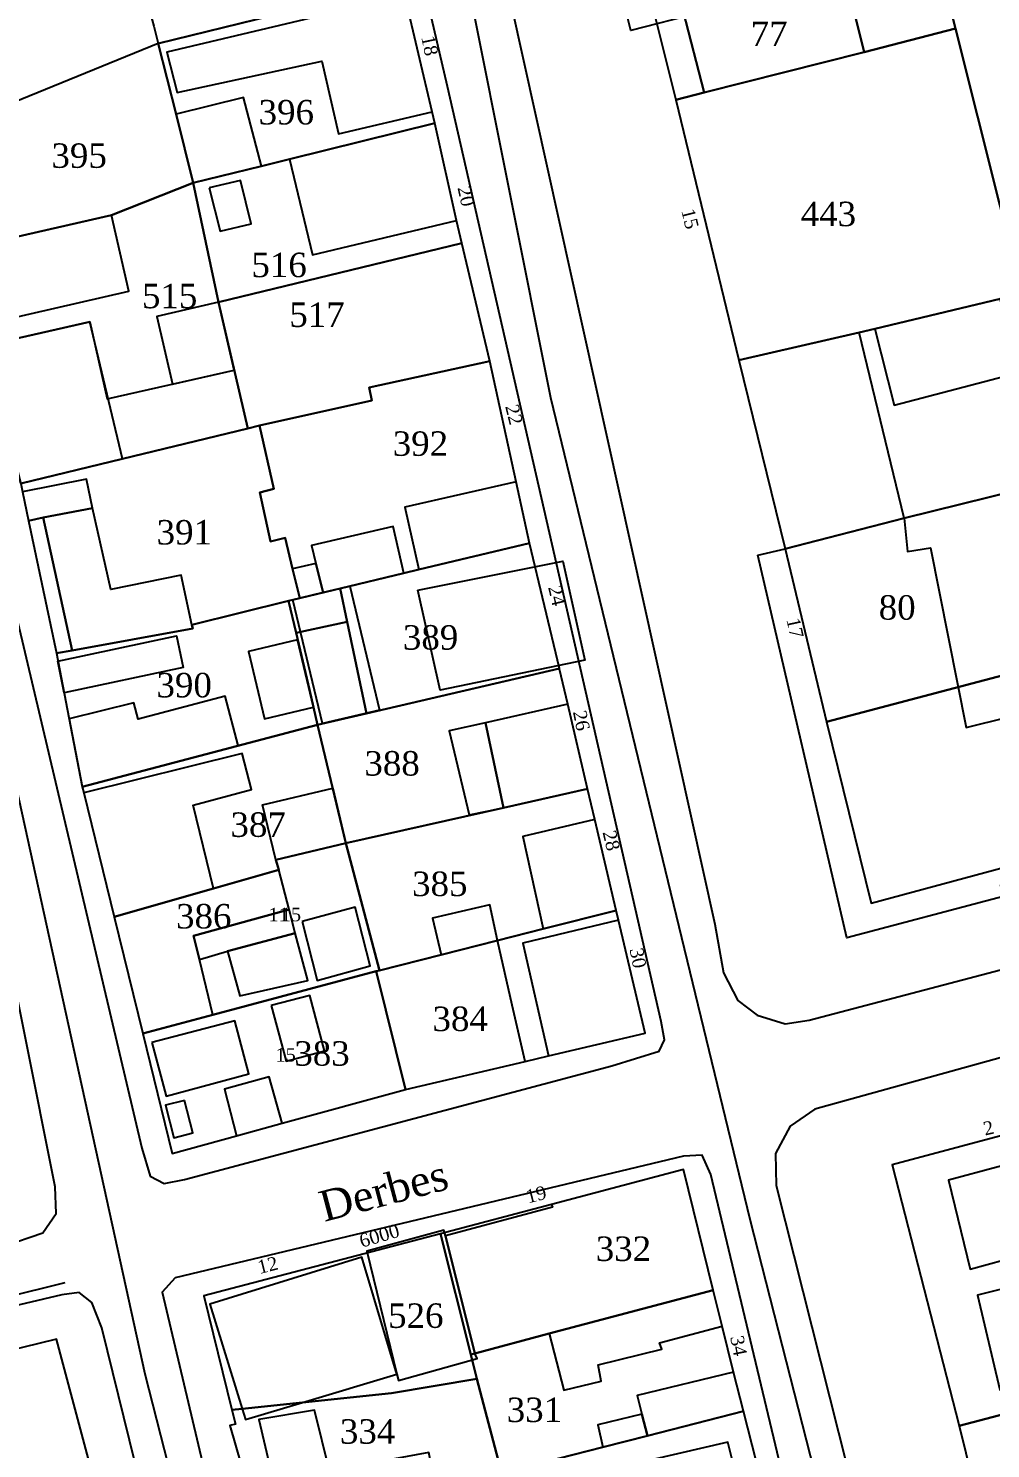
# Model space of a CAD drawing. Extents: x 351895 to 352714, y 545172 to 545744.
# Drawn here: x 352161.2 to 352239.9, y 545379.3 to 545495.5 of the extents above; entities that cross this region are included whole.
import ezdxf

# ---------------------------------------------------------------- set-up
doc = ezdxf.new("R2010")
doc.units = 0
doc.linetypes.add('CONTINU', pattern=[0])
for name, color, linetype in [('1PARCELLE', 7, 'CONTINU'), ('1ZONCOMM', 7, 'CONTINU'), ('3BATIDUR', 7, 'CONTINU'), ('3BATILEGER', 7, 'CONTINU'), ('3NUMVOIE', 7, 'CONTINU'), ('3PARCELLETEX', 7, 'CONTINU'), ('3SENTIER', 7, 'CONTINU'), ('3ZONCOMMTEX', 7, 'CONTINU')]:
    doc.layers.add(name, color=color, linetype=linetype)
doc.styles.get("Standard").update_dxf_attribs({"font": 'Times New Roman'})

msp = doc.modelspace()

# ---------------------------------------------------------------- linework, layer by layer
at = {"layer": '1PARCELLE'}
for points in [[(352231.26, 545518.46), (352237.01, 545495.45), (352242.45, 545473.86), (352252.02, 545476.6), (352246.4, 545500.67), (352245.94, 545502.62), (352245.58, 545504.16), (352241.56, 545521.36), (352231.89, 545518.64), (352231.26, 545518.46)], [(352223.78, 545516.43), (352225.62, 545509.06), (352225.89, 545507.99), (352227.86, 545500.33), (352229.55, 545493.53), (352237.01, 545495.45), (352231.26, 545518.46), (352223.78, 545516.43)], [(352171.83, 545494.24), (352182.51, 545496.86), (352191.77, 545499.02), (352189.45, 545508.09), (352180.24, 545505.97), (352169.32, 545503.46), (352170.37, 545499.6), (352171.45, 545495.64), (352171.83, 545494.24)], [(352171.83, 545494.24), (352153.37, 545486.72), (352153.03, 545487.98), (352152.17, 545491.27), (352150.29, 545498.38), (352151.69, 545498.76), (352158.36, 545500.53), (352165.46, 545502.43), (352169.32, 545503.46), (352170.37, 545499.6), (352171.45, 545495.64), (352171.83, 545494.24)], [(352221.28, 545498.6), (352214.75, 545496.88), (352214.22, 545496.74), (352212.5, 545496.28), (352214.14, 545489.63), (352216.46, 545490.22), (352229.55, 545493.53), (352227.86, 545500.33), (352221.28, 545498.6)], [(352171.83, 545494.24), (352173.28, 545488.46), (352174.69, 545482.83), (352180.27, 545484.21), (352182.55, 545484.78), (352194.44, 545487.73), (352194.22, 545488.65), (352191.98, 545498.15), (352191.77, 545499.02), (352182.51, 545496.86), (352171.83, 545494.24)], [(352237.01, 545495.45), (352229.55, 545493.53), (352216.46, 545490.22), (352214.14, 545489.63), (352219.29, 545468.33), (352229.14, 545470.6), (352230.41, 545470.9), (352240.67, 545473.35), (352242.45, 545473.86), (352237.01, 545495.45)], [(352171.83, 545494.24), (352153.37, 545486.72), (352153.61, 545485.75), (352155.43, 545478.47), (352155.69, 545477.4), (352167.99, 545480.19), (352174.69, 545482.83), (352173.28, 545488.46), (352171.83, 545494.24)], [(352252.74, 545476.81), (352257.06, 545461.41), (352259.48, 545462.01), (352260.56, 545457.48), (352261.66, 545452.86), (352262.74, 545448.33), (352226.47, 545438.76), (352230.12, 545423.94), (352302.07, 545443.34), (352302.63, 545441.16), (352318.34, 545445.14), (352316.85, 545451.06), (352315.39, 545456.84), (352312.75, 545467.73), (352311.04, 545474.78), (352309.09, 545483.17), (352307.26, 545490.92), (352295.65, 545487.88), (352282.42, 545484.48), (352271.81, 545481.76), (352263.63, 545479.66), (352252.74, 545476.81)], [(352174.69, 545482.83), (352176.76, 545473.08), (352196.64, 545477.91), (352196.22, 545479.76), (352194.44, 545487.73), (352182.55, 545484.78), (352180.27, 545484.21), (352174.69, 545482.83)], [(352174.69, 545482.83), (352167.99, 545480.19), (352155.69, 545477.4), (352157.28, 545471.2), (352157.7, 545469.55), (352160.58, 545458.25), (352168.89, 545460.27), (352179.14, 545462.75), (352176.76, 545473.08), (352174.69, 545482.83)], [(352176.76, 545473.08), (352179.14, 545462.75), (352180.11, 545462.99), (352189.29, 545465.03), (352189.07, 545466.11), (352198.94, 545468.27), (352196.64, 545477.91), (352176.76, 545473.08)], [(352252.02, 545476.6), (352242.45, 545473.86), (352240.67, 545473.35), (352230.41, 545470.9), (352229.14, 545470.6), (352219.29, 545468.33), (352223.09, 545452.92), (352232.83, 545455.42), (352249.04, 545459.43), (352252.15, 545460.2), (352257.06, 545461.41), (352252.74, 545476.81), (352252.02, 545476.6)], [(352198.94, 545468.27), (352189.07, 545466.11), (352189.29, 545465.03), (352180.11, 545462.99), (352181.28, 545457.81), (352180.12, 545457.51), (352180.99, 545453.5), (352182.2, 545453.8), (352182.81, 545451.28), (352183.4, 545448.89), (352185.3, 545449.34), (352186.71, 545449.68), (352191.91, 545450.93), (352193.13, 545451.22), (352202.17, 545453.39), (352201.09, 545458.38), (352198.94, 545468.27)], [(352179.14, 545462.75), (352168.89, 545460.27), (352160.58, 545458.25), (352160.72, 545457.57), (352161.22, 545455.21), (352163.5, 545444.38), (352164.78, 545444.61), (352174.64, 545446.41), (352174.58, 545446.7), (352182.48, 545448.67), (352183.4, 545448.89), (352182.81, 545451.28), (352182.2, 545453.8), (352180.99, 545453.5), (352180.12, 545457.51), (352181.28, 545457.81), (352180.11, 545462.99), (352179.14, 545462.75)], [(352257.06, 545461.41), (352252.15, 545460.2), (352249.04, 545459.43), (352232.83, 545455.42), (352223.09, 545452.92), (352226.47, 545438.76), (352262.74, 545448.33), (352261.66, 545452.86), (352260.56, 545457.48), (352259.48, 545462.01), (352257.06, 545461.41)], [(352183.4, 545448.89), (352182.48, 545448.67), (352183.09, 545446.04), (352184.18, 545441.41), (352184.86, 545438.53), (352188.85, 545439.45), (352204.64, 545443.12), (352202.17, 545453.39), (352193.13, 545451.22), (352191.91, 545450.93), (352186.71, 545449.68), (352185.3, 545449.34), (352183.4, 545448.89)], [(352182.48, 545448.67), (352174.58, 545446.7), (352174.64, 545446.41), (352164.78, 545444.61), (352163.5, 545444.38), (352165.04, 545436.41), (352165.61, 545433.46), (352184.86, 545438.53), (352184.18, 545441.41), (352183.09, 545446.04), (352182.48, 545448.67)], [(352204.64, 545443.12), (352188.85, 545439.45), (352184.86, 545438.53), (352187.17, 545428.84), (352200.06, 545431.73), (352206.94, 545433.28), (352205.32, 545440.2), (352204.65, 545443.07), (352204.64, 545443.12)], [(352184.86, 545438.53), (352165.61, 545433.46), (352165.73, 545432.97), (352168.22, 545422.81), (352176.35, 545425.14), (352181.69, 545426.67), (352181.43, 545427.48), (352187.17, 545428.84), (352184.86, 545438.53)], [(352206.94, 545433.28), (352200.06, 545431.73), (352187.17, 545428.84), (352189.93, 545418.44), (352194.97, 545419.72), (352199.58, 545420.88), (352203.31, 545421.83), (352209.27, 545423.34), (352207.52, 545430.79), (352206.94, 545433.28)], [(352187.17, 545428.84), (352181.43, 545427.48), (352181.69, 545426.67), (352176.35, 545425.14), (352168.22, 545422.81), (352170.55, 545413.28), (352176.3, 545414.82), (352189.64, 545418.37), (352189.93, 545418.44), (352187.17, 545428.84)], [(352209.27, 545423.34), (352203.31, 545421.83), (352199.58, 545420.88), (352194.97, 545419.72), (352189.93, 545418.44), (352189.64, 545418.37), (352192.05, 545408.71), (352201.84, 545411), (352203.74, 545411.45), (352211.63, 545413.3), (352209.45, 545422.56), (352209.27, 545423.34)], [(352189.64, 545418.37), (352176.3, 545414.82), (352170.55, 545413.28), (352172.95, 545403.47), (352178.21, 545404.91), (352181.97, 545405.94), (352192.05, 545408.71), (352189.64, 545418.37)], [(352248.28, 545406.92), (352231.84, 545402.54), (352237.31, 545381.21), (352241.67, 545382.33), (352253.67, 545385.48), (352248.28, 545406.92)], [(352194.91, 545396.89), (352197.38, 545387.03), (352197.71, 545387.12), (352203.8, 545388.74), (352217.19, 545392.3), (352214.78, 545402.17), (352203.99, 545399.31), (352194.91, 545396.89)], [(352194.91, 545396.89), (352175.55, 545391.84), (352177.84, 545382.5), (352178.69, 545382.59), (352183.63, 545383.11), (352190.9, 545383.88), (352197.88, 545385.04), (352197.38, 545387.03), (352194.91, 545396.89)], [(352197.38, 545387.03), (352197.88, 545385.04), (352199.89, 545377.39), (352199.9, 545377.34), (352200.92, 545377.6), (352208.18, 545379.46), (352211.82, 545380.39), (352219.67, 545382.4), (352218.87, 545385.6), (352217.95, 545389.34), (352217.19, 545392.3), (352203.8, 545388.74), (352197.71, 545387.12), (352197.38, 545387.03)], [(352253.67, 545385.48), (352241.67, 545382.33), (352237.31, 545381.21), (352240.1, 545369.94), (352240.25, 545369.36), (352261.64, 545375.52), (352272.67, 545378.56), (352272.59, 545378.85), (352269.63, 545389.62), (352267.37, 545389.03), (352261.7, 545387.58), (352260.39, 545387.24), (352253.67, 545385.48)], [(352145.4, 545383.61), (352148.09, 545373.66), (352148.87, 545373.87), (352158.82, 545376.51), (352160.57, 545376.95), (352166.11, 545378.47), (352163.51, 545388.29), (352157.92, 545386.92), (352156.24, 545386.44), (352145.4, 545383.61)], [(352197.88, 545385.04), (352190.9, 545383.88), (352183.63, 545383.11), (352178.69, 545382.59), (352177.84, 545382.5), (352178.13, 545381.34), (352177.69, 545381.23), (352180, 545373.19), (352187.97, 545374.85), (352199.9, 545377.34), (352199.89, 545377.39), (352197.88, 545385.04)], [(352219.67, 545382.4), (352211.82, 545380.39), (352208.18, 545379.46), (352200.92, 545377.6), (352201.38, 545375.61), (352201.68, 545374.34), (352203.12, 545368.15), (352209.75, 545369.68), (352210.53, 545369.86), (352212.04, 545370.21), (352214.43, 545370.76), (352220.33, 545372.12), (352222.18, 545372.55), (352219.67, 545382.4)]]:
    msp.add_lwpolyline(points, close=True, dxfattribs=at)
at = {"layer": '1ZONCOMM'}
for points in [[(352277.59, 545178), (352271.47, 545200.33), (352266.76, 545216.98), (352250.94, 545278.65), (352237.38, 545330.92), (352220.22, 545398.08), (352203.94, 545465.25), (352194.02, 545514.85), (352190.88, 545530.58), (352172.77, 545614.71), (352166.71, 545637.04)], [(352207.77, 545241.43), (352192.63, 545299.74), (352170.76, 545385.43), (352145.26, 545501.56)], [(352084.36, 545373.07), (352164.21, 545392.91)]]:
    msp.add_lwpolyline(points, dxfattribs=at)
at = {"layer": '3BATIDUR'}
for points in [[(352206.01, 545513.21), (352216.58, 545516.01), (352221.53, 545498.16), (352210.46, 545495.3), (352206.01, 545513.21)], [(352191.98, 545498.15), (352172.53, 545493.54), (352173.37, 545490.24), (352185.2, 545492.8), (352186.57, 545486.85), (352194.22, 545488.65), (352191.98, 545498.15)], [(352173.28, 545488.46), (352174.69, 545482.83), (352180.27, 545484.21), (352178.79, 545489.82), (352173.28, 545488.46)], [(352182.55, 545484.78), (352184.44, 545476.96), (352196.22, 545479.76), (352194.44, 545487.73), (352182.55, 545484.78)], [(352176.76, 545473.08), (352171.71, 545471.92), (352172.99, 545466.39), (352178.04, 545467.52), (352176.76, 545473.08)], [(352240.67, 545473.35), (352230.41, 545470.9), (352232, 545464.67), (352242.21, 545467.34), (352240.67, 545473.35)], [(352157.7, 545469.55), (352160.58, 545458.25), (352168.89, 545460.27), (352166.23, 545471.47), (352157.7, 545469.55)], [(352157.7, 545469.55), (352166.23, 545471.47), (352167.64, 545465.18), (352178.04, 545467.52), (352179.14, 545462.75), (352160.58, 545458.25), (352157.7, 545469.55)], [(352219.29, 545468.33), (352223.09, 545452.92), (352232.83, 545455.42), (352229.14, 545470.6), (352219.29, 545468.33)], [(352201.09, 545458.38), (352191.98, 545456.31), (352193.13, 545451.22), (352202.17, 545453.39), (352201.09, 545458.38)], [(352166.46, 545456.24), (352162.42, 545455.47), (352164.78, 545444.61), (352174.64, 545446.41), (352174.58, 545446.7), (352173.69, 545450.76), (352167.94, 545449.6), (352166.46, 545456.24)], [(352220.85, 545452.4), (352223.09, 545452.92), (352232.83, 545455.42), (352233.1, 545452.7), (352234.98, 545452.99), (352237.89, 545438.3), (352244.71, 545440), (352244.71, 545439.43), (352249.63, 545440.61), (352249.4, 545441.4), (352266.14, 545445.45), (352269.35, 545432.92), (352265.23, 545431.86), (352265.27, 545431.06), (352252.69, 545427.85), (352252.58, 545428.53), (352247.81, 545427.24), (352248, 545426.52), (352242.36, 545424.89), (352242.13, 545425.61), (352240.69, 545425.42), (352240.92, 545424.48), (352228.12, 545421.11), (352220.85, 545452.4)], [(352191.91, 545450.93), (352191.04, 545454.73), (352184.37, 545453.18), (352184.72, 545451.72), (352185.3, 545449.34), (352186.71, 545449.68), (352191.91, 545450.93)], [(352193.13, 545451.22), (352191.91, 545450.93), (352186.71, 545449.68), (352187.28, 545446.95), (352188.85, 545439.45), (352204.64, 545443.12), (352202.17, 545453.39), (352193.13, 545451.22)], [(352193.05, 545449.52), (352204.91, 545451.9), (352206.7, 545443.82), (352194.88, 545441.36), (352193.05, 545449.52)], [(352185.25, 545438.62), (352182.83, 545448.75), (352187.5, 545449.87), (352189.93, 545439.72), (352185.25, 545438.62)], [(352163.62, 545443.74), (352173.32, 545445.79), (352173.87, 545443.2), (352164.13, 545441.13), (352163.62, 545443.74)], [(352184.52, 545439.97), (352183.22, 545445.48), (352179.2, 545444.53), (352180.5, 545439.02), (352184.52, 545439.97)], [(352165.61, 545433.46), (352178.37, 545436.82), (352177.31, 545440.87), (352170.18, 545438.99), (352169.83, 545440.32), (352164.54, 545439), (352165.61, 545433.47), (352165.61, 545433.46)], [(352205.32, 545440.2), (352198.59, 545438.69), (352200.06, 545431.73), (352206.94, 545433.28), (352205.32, 545440.2)], [(352165.73, 545432.97), (352168.22, 545422.81), (352176.35, 545425.14), (352174.67, 545431.95), (352179.45, 545433.22), (352178.7, 545436.18), (352165.73, 545432.97)], [(352187.17, 545428.84), (352181.43, 545427.48), (352180.36, 545431.99), (352186.1, 545433.35), (352187.17, 545428.84)], [(352207.52, 545430.79), (352201.64, 545429.39), (352203.31, 545421.83), (352209.27, 545423.34), (352207.52, 545430.79)], [(352181.69, 545426.67), (352176.35, 545425.14), (352168.22, 545422.81), (352170.55, 545413.28), (352176.3, 545414.82), (352175.19, 545419.33), (352174.71, 545421.27), (352182.52, 545423.42), (352181.69, 545426.67)], [(352209.45, 545422.56), (352201.64, 545420.66), (352203.74, 545411.45), (352211.63, 545413.3), (352209.45, 545422.56)], [(352183.01, 545421.48), (352177.5, 545420.02), (352178.49, 545416.35), (352184.05, 545417.61), (352183.01, 545421.48)], [(352189.93, 545418.44), (352189.64, 545418.37), (352192.05, 545408.71), (352201.84, 545411), (352200.77, 545415.59), (352199.58, 545420.88), (352194.97, 545419.72), (352189.93, 545418.44)], [(352181.07, 545415.56), (352182.28, 545411.02), (352185.42, 545411.85), (352184.21, 545416.4), (352181.07, 545415.56)], [(352171.31, 545412.55), (352172.48, 545408.15), (352179.24, 545409.98), (352178.08, 545414.33), (352171.31, 545412.55)], [(352173.96, 545407.8), (352172.41, 545407.41), (352173.09, 545404.75), (352174.64, 545405.15), (352173.96, 545407.8)], [(352244.56, 545403.48), (352236.45, 545401.3), (352238.21, 545394), (352246.56, 545396.3), (352244.56, 545403.48)], [(352203.99, 545399.31), (352204.06, 545399.07), (352195.31, 545396.73), (352197.71, 545387.12), (352203.8, 545388.74), (352217.19, 545392.3), (352214.78, 545402.17), (352203.99, 545399.31)], [(352195.31, 545396.73), (352195.19, 545397.19), (352188.89, 545395.49), (352191.33, 545385.43), (352191.48, 545384.9), (352197.9, 545386.71), (352197.71, 545387.12), (352195.31, 545396.73)], [(352178.69, 545382.59), (352183.63, 545383.11), (352191.33, 545385.43), (352188.48, 545394.99), (352176.04, 545391.14), (352178.69, 545382.59)], [(352244.73, 545393.35), (352238.81, 545391.88), (352240.64, 545384.13), (352246.6, 545385.66), (352244.73, 545393.35)], [(352217.19, 545392.3), (352203.8, 545388.74), (352204.98, 545384.12), (352208.05, 545384.85), (352207.81, 545386.19), (352213.01, 545387.46), (352212.82, 545387.98), (352217.95, 545389.34), (352217.19, 545392.3)], [(352157.92, 545386.92), (352160.57, 545376.95), (352166.11, 545378.47), (352163.51, 545388.29), (352157.92, 545386.92)], [(352218.87, 545385.6), (352210.98, 545383.69), (352211.37, 545382.14), (352211.82, 545380.39), (352219.67, 545382.4), (352218.87, 545385.6)], [(352178.69, 545382.59), (352178.97, 545381.71), (352183.63, 545383.11), (352178.69, 545382.59)], [(352194.41, 545376.61), (352193.95, 545379.03), (352185.82, 545377.52), (352184.6, 545382.48), (352180.05, 545381.72), (352181.79, 545374.27), (352194.41, 545376.61)], [(352220.33, 545372.12), (352218.41, 545379.85), (352210.17, 545377.95), (352212.04, 545370.21), (352214.43, 545370.76), (352220.33, 545372.12)]]:
    msp.add_lwpolyline(points, close=True, dxfattribs=at)
at = {"layer": '3BATILEGER'}
for points in [[(352221.28, 545498.6), (352214.75, 545496.88), (352216.46, 545490.22), (352229.55, 545493.53), (352227.86, 545500.33), (352221.28, 545498.6)], [(352212.5, 545496.28), (352214.14, 545489.63), (352216.46, 545490.22), (352214.75, 545496.88), (352214.22, 545496.74), (352212.5, 545496.28)], [(352175.98, 545482.44), (352176.88, 545478.9), (352179.41, 545479.49), (352178.56, 545483.04), (352175.98, 545482.44)], [(352167.99, 545480.19), (352155.69, 545477.4), (352157.28, 545471.2), (352169.41, 545473.99), (352167.99, 545480.19)], [(352160.72, 545457.57), (352161.22, 545455.21), (352162.42, 545455.47), (352166.46, 545456.24), (352165.96, 545458.6), (352160.72, 545457.57)], [(352161.22, 545455.21), (352163.5, 545444.38), (352164.78, 545444.61), (352162.42, 545455.47), (352161.22, 545455.21)], [(352182.81, 545451.28), (352183.4, 545448.89), (352185.3, 545449.34), (352184.72, 545451.72), (352182.81, 545451.28)], [(352183.4, 545448.89), (352182.48, 545448.67), (352183.09, 545446.04), (352187.28, 545446.95), (352186.71, 545449.68), (352185.3, 545449.34), (352183.4, 545448.89)], [(352188.85, 545439.45), (352187.28, 545446.95), (352183.09, 545446.04), (352184.18, 545441.41), (352184.86, 545438.53), (352188.85, 545439.45)], [(352198.59, 545438.69), (352195.61, 545438.03), (352197.26, 545431.17), (352200.06, 545431.73), (352198.59, 545438.69)], [(352183.59, 545422.45), (352184.83, 545417.61), (352189.16, 545418.82), (352187.94, 545423.62), (352183.59, 545422.45)], [(352194.97, 545419.72), (352199.58, 545420.88), (352198.94, 545423.79), (352194.26, 545422.7), (352194.97, 545419.72)], [(352182.52, 545423.42), (352174.71, 545421.27), (352175.19, 545419.33), (352177.5, 545420.02), (352183.01, 545421.48), (352182.52, 545423.42)], [(352178.21, 545404.91), (352181.97, 545405.94), (352180.9, 545409.73), (352177.23, 545408.74), (352178.21, 545404.91)], [(352208.18, 545379.46), (352211.82, 545380.39), (352211.37, 545382.14), (352207.77, 545381.27), (352208.18, 545379.46)]]:
    msp.add_lwpolyline(points, close=True, dxfattribs=at)
at = {"layer": '3SENTIER'}
for points in [[(352201.19, 545515.4), (352200.29, 545515.06), (352198.22, 545513.08), (352197.78, 545510.59), (352217.35, 545422.21), (352218.06, 545418.25), (352219.21, 545415.97), (352220.81, 545414.77), (352223.1, 545414.07), (352225.04, 545414.36), (352249.61, 545420.83), (352244.06, 545424.37), (352297.51, 545438.78), (352303.07, 545435.45), (352338.72, 545445.02)], [(352157.12, 545460.41), (352170.47, 545403.91), (352171.17, 545401.61), (352172.3, 545401.02), (352173.97, 545401.34), (352208.91, 545410.63), (352212.78, 545411.83), (352213.21, 545412.77), (352212.94, 545414.25), (352195.49, 545490.73), (352191.25, 545508.86), (352190.56, 545509.56), (352189.35, 545509.46), (352158.09, 545501.73), (352151.24, 545500.07), (352149.54, 545498.45), (352148.98, 545496.19), (352157.12, 545460.41)], [(352115.37, 545425.19), (352123.19, 545391.24), (352124.05, 545387.9), (352125.3, 545387.03), (352127.18, 545387.15), (352129.71, 545387.75), (352159.21, 545395.9), (352162.39, 545396.97), (352163.49, 545398.55), (352163.39, 545400.74), (352153.54, 545450.04), (352152.89, 545451.57), (352151.52, 545452.05), (352149.96, 545451.91), (352113.54, 545444.2), (352112.44, 545443.45), (352111.61, 545442.05), (352115.37, 545425.19)], [(352339.3, 545437.94), (352244.22, 545412.26), (352225.51, 545407.09), (352223.5, 545405.7), (352222.31, 545403.48), (352222.36, 545400.86), (352237.62, 545340.38)], [(352177.91, 545367.68), (352187.43, 545330.33), (352189.04, 545324.64), (352190.18, 545323.23), (352191.87, 545322.68), (352194.01, 545323.18), (352227.67, 545331.67), (352230.85, 545332.74), (352232.47, 545333.88), (352232.87, 545335.12), (352232.45, 545337.19), (352217.02, 545401.76), (352216.31, 545403.33), (352214.78, 545403.25), (352173.2, 545393.29), (352172.15, 545392.14), (352177.91, 545367.68)], [(352131.84, 545351.86), (352142.07, 545315.16), (352143.1, 545311.34), (352144.11, 545308.6), (352145.34, 545307.83), (352147.32, 545307.98), (352181.39, 545319.06), (352183.02, 545320.15), (352183.76, 545321.48), (352183.46, 545323.26), (352167.22, 545389.22), (352166.38, 545391.28), (352165.35, 545392.1), (352163.95, 545391.9), (352134.6, 545384.98), (352126.36, 545383.11), (352124.48, 545381.6), (352124.09, 545379.69), (352124.66, 545376.63), (352131.84, 545351.86)]]:
    msp.add_lwpolyline(points, dxfattribs=at)

# ---------------------------------------------------------------- texts
at = {"layer": '3NUMVOIE'}
for s, rotation, p in [('18', 281.5, (352193.33, 545494.77)), ('20', 282.6, (352196.29, 545482.44)), ('15', 283.7, (352214.59, 545480.58)), ('22', 283.8, (352200.19, 545464.57)), ('24', 283.3, (352203.7, 545449.77)), ('17', 282.3, (352223.19, 545447.14)), ('26', 281.5, (352205.73, 545439.58)), ('28', 283.6, (352208.15, 545429.74)), ('30', 280.7, (352210.37, 545420.17)), ('2', 13.4, (352239.44, 545404.93)), ('19', 14.5, (352202.06, 545399.38)), ('6000', 16.2, (352188.46, 545395.76)), ('12', 14, (352180.1, 545393.61)), ('34', 281.3, (352218.59, 545388.46))]:
    msp.add_text(s, height=1.1, rotation=rotation, dxfattribs=at).set_placement(p)
for s, p in [('11', (352180.84, 545422.46)), ('15', (352181.84, 545422.46)), ('15', (352181.41, 545410.98))]:
    msp.add_text(s, height=1.1, dxfattribs=at).set_placement(p)
at = {"layer": '3PARCELLETEX'}
for s, p in [('77', (352220.27, 545494.03)), ('396', (352180.03, 545487.62)), ('395', (352163.09, 545484.07)), ('443', (352224.36, 545479.3)), ('516', (352179.44, 545475.13)), ('515', (352170.49, 545472.59)), ('517', (352182.54, 545471.06)), ('392', (352191, 545460.52)), ('391', (352171.69, 545453.27)), ('80', (352230.74, 545447.12)), ('389', (352191.83, 545444.67)), ('390', (352171.68, 545440.77)), ('388', (352188.68, 545434.37)), ('387', (352177.73, 545429.36)), ('385', (352192.58, 545424.52)), ('386', (352173.28, 545421.87)), ('384', (352194.25, 545413.48)), ('383', (352182.95, 545410.65)), ('332', (352207.6, 545394.68)), ('526', (352190.62, 545389.21)), ('331', (352200.32, 545381.51)), ('334', (352186.68, 545379.74))]:
    msp.add_text(s, height=2, dxfattribs=at).set_placement(p)
at = {"layer": '3ZONCOMMTEX'}
msp.add_text('Derbes', height=2.5, rotation=14.8, dxfattribs=at).set_placement((352185.4, 545397.87))

doc.saveas('drawing.dxf')
